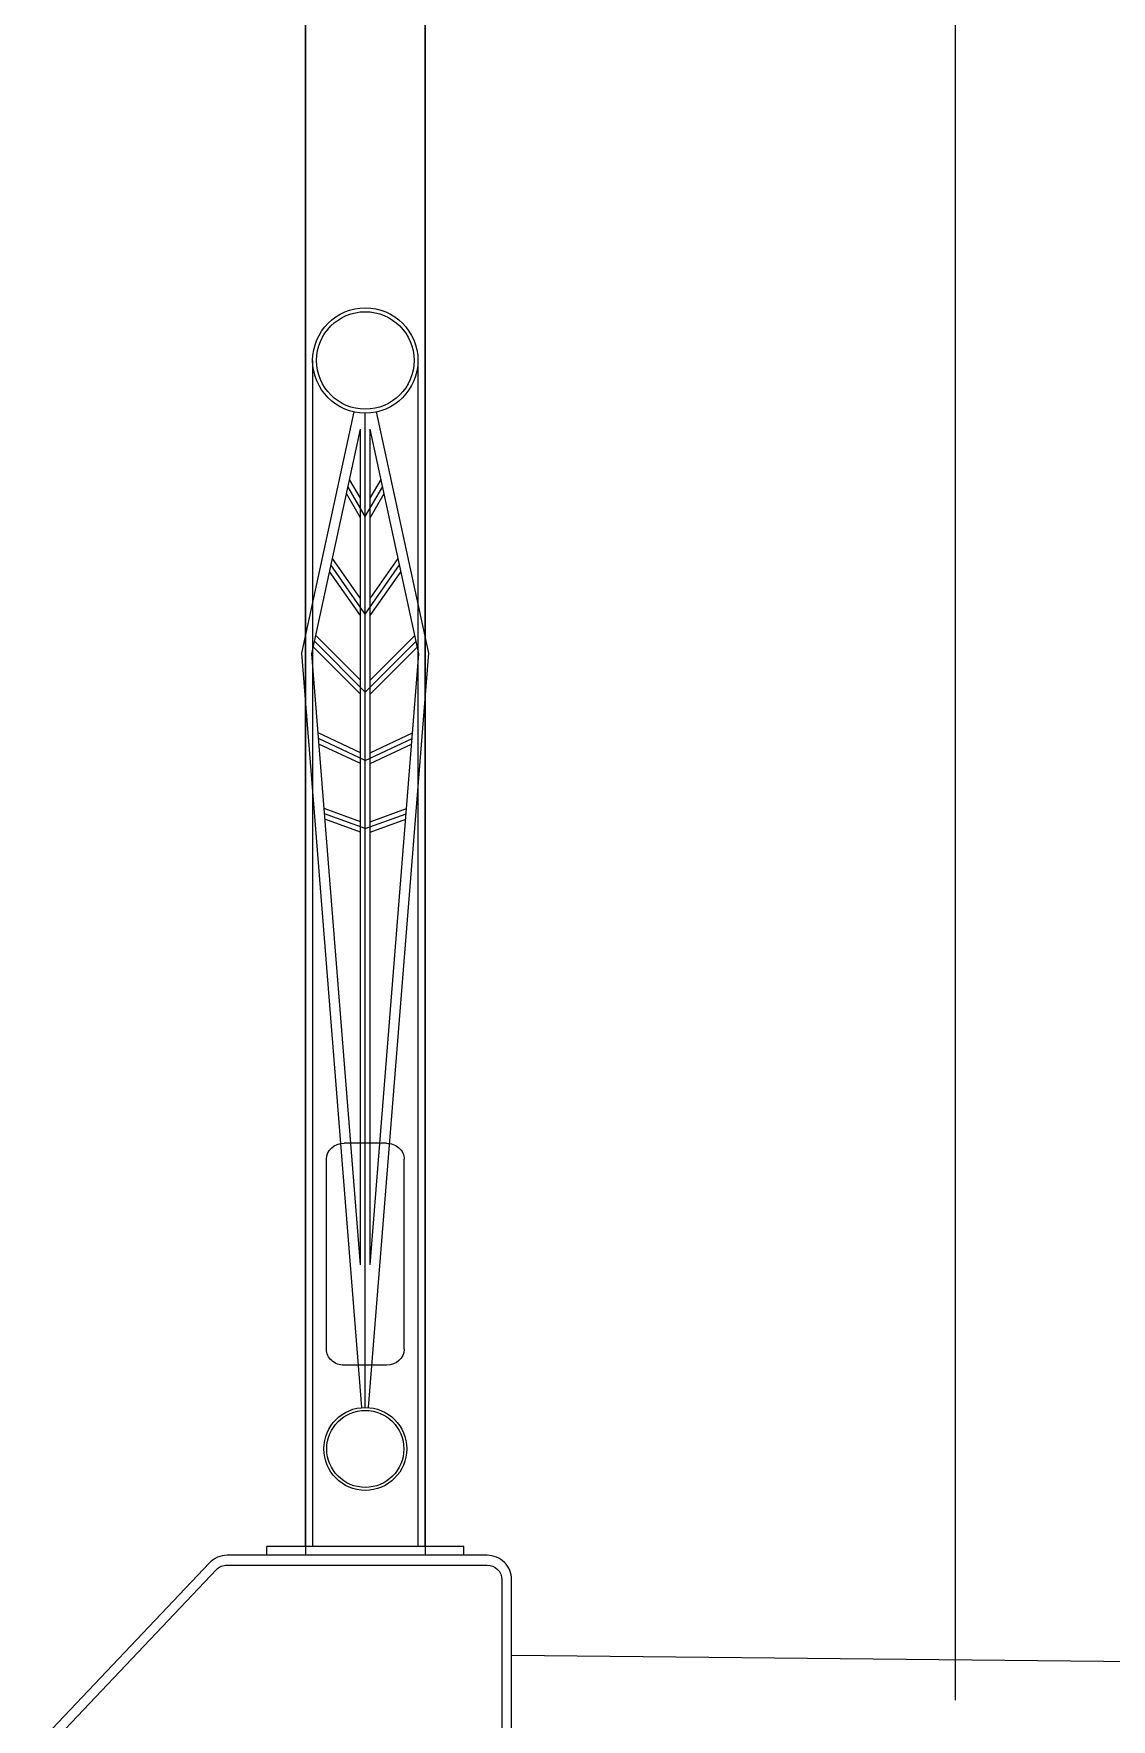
# Model space of a CAD drawing. Extents: x -2611510 to 954358, y -247163 to 181535.
# Drawn here: x 819447 to 820552, y 41346 to 43074 of the extents above; entities that cross this region are included whole.
import ezdxf

# ---------------------------------------------------------------- set-up
doc = ezdxf.new("R2010")
doc.units = 0
doc.linetypes.add('ACAD_ISO08W100', pattern=[36, 24, -3, 6, -3])
doc.layers.get('Defpoints').update_dxf_attribs({"color": 8})
doc.layers.add('.灯具', color=3, linetype='Continuous')
doc.layers.add('H路灯', color=7, linetype='Continuous')
for name, color, linetype, lineweight in [('文字', 7, 'Continuous', 15), ('标注', 3, 'Continuous', 18), ('钢板粗线', 1, 'Continuous', 25), ('钢板细线', 6, 'Continuous', 15)]:
    doc.layers.add(name, color=color, linetype=linetype, lineweight=lineweight)
doc.layers.add('辅助线', color=7, linetype='Continuous', lineweight=15, plot=False)

# ---------------------------------------------------------------- blocks, each defined once
blk = doc.blocks.new('人行护栏')
for p, q in [((-54, 1226), (-54, 10)), ((54, 1226), (54, 10)), ((-65, 926), (-11.4, 1173.2)), ((65, 926), (11.4, 1173.2)), ((-54.9, 925.3), (-5, 1155.7)), ((-5, 298.7), (-5, 1155.7)), ((5, 298.7), (5, 1155.7)), ((54.9, 925.3), (5, 1155.7)), ((-5, 1064.7), (-19.3, 1089.5)), ((-5, 1084.7), (-16.2, 1104)), ((5, 1084.7), (16.2, 1104)), ((5, 1064.7), (19.3, 1089.5)), ((-5, 981.9), (-33.8, 1022.9)), ((5, 981.9), (33.8, 1022.9)), ((-5, 964.4), (-36.6, 1009.6)), ((5, 964.4), (36.6, 1009.6)), ((-5, 898.1), (-50.9, 943.9)), ((5, 898.1), (50.9, 943.9)), ((-3.4, 152.4), (-65, 926)), ((-5, 298.7), (-54.9, 925.3)), ((-5, 883.9), (-53.4, 932.3)), ((3.4, 152.4), (65, 926)), ((5, 883.9), (53.4, 932.3)), ((5, 298.7), (54.9, 925.3)), ((-5, 823.8), (-48.4, 844.1)), ((-5, 812.8), (-47.5, 832.6)), ((5, 823.8), (48.4, 844.1)), ((5, 812.8), (47.5, 832.6)), ((-5, 753.1), (-42.3, 766.7)), ((5, 753.1), (42.3, 766.7)), ((-5, 742.5), (-41.4, 755.7)), ((5, 742.5), (41.4, 755.7))]:
    blk.add_line(p, q)
at = {"linetype": 'ACAD_ISO08W100', "ltscale": 0.1}
blk.add_line((0, 152.5), (0, 1172), dxfattribs=at)
for centre, radius in [((0, 1226), 54), ((0, 1226), 50), ((0, 110), 42.5), ((0, 110), 39.5)]:
    blk.add_circle(centre, radius)
at = {"layer": 'Defpoints'}
for p, q in [((0, 1066), (-17.8, 1096.8)), ((0, 1066), (17.8, 1096.8)), ((0, 966), (-35.2, 1016.3)), ((0, 966), (35.2, 1016.3)), ((0, 886), (-52.1, 938.1)), ((0, 886), (52.1, 938.1)), ((0, 816), (-48, 838.4)), ((0, 816), (48, 838.4)), ((0, 746), (-41.8, 761.2)), ((0, 746), (41.8, 761.2))]:
    blk.add_line(p, q, dxfattribs=at)
blk = doc.blocks.new('庭院灯1')
at = {"layer": 'H路灯', "color": 3}
for p, q in [((-61.4, 2213.4), (-61.4, 0)), ((61.4, 2213.4), (61.4, 0)), ((21.7, 422.5), (-21.7, 422.5)), ((-39.7, 211.2), (-39.7, 406.2)), ((39.7, 211.2), (39.7, 406.2)), ((21.7, 195), (-21.7, 195)), ((101.1, 9.1), (-101.1, 9.1)), ((-101.1, 0), (-101.1, 9.1)), ((101.1, 0), (-101.1, 0)), ((101.1, 0), (-101.1, 0)), ((101.1, 0), (101.1, 9.1))]:
    blk.add_line(p, q, dxfattribs=at)
at = {"layer": 'H路灯', "color": 3, "extrusion": (0, 0, -1)}
for centre, major_axis, start_param, end_param in [((-21.7, 406.2), (-18.1, 0), 0, 1.570796), ((21.7, 406.2), (-18.1, 0), 1.570796, 3.141593), ((-21.7, 211.2), (18.1, 0), 1.570796, 3.141593), ((21.7, 211.2), (-18.1, 0), 3.141593, 4.712389)]:
    blk.add_ellipse(centre, major_axis=major_axis, ratio=0.9, start_param=start_param, end_param=end_param, dxfattribs=at)
at = {"layer": '辅助线', "color": 3}
for points in [[(-61.3, 9.1), (-61.3, 2213.4)], [(61.3, 9.1), (61.3, 2213.4)]]:
    blk.add_lwpolyline(points, dxfattribs=at)

msp = doc.modelspace()

# ---------------------------------------------------------------- linework, layer by layer
at = {"layer": '文字'}
msp.add_line((820392.1, 41365.3), (820392.1, 49931.1), dxfattribs=at)
at = {"layer": '钢板粗线'}
for points in [[(819937, 41311.4), (819937, 41488.9, 0.414214), (819912, 41513.9), (819645.2, 41513.9, 0.205732), (819627.1, 41506.1), (819447, 41316.3)], [(819460.6, 41316.1), (819634.3, 41499.2, -0.205732), (819645.2, 41503.9), (819912, 41503.9, -0.414214), (819927, 41488.9), (819927, 41311.5)]]:
    msp.add_lwpolyline(points, format="xyb", dxfattribs=at)
at = {"layer": '钢板细线'}
msp.add_lwpolyline([(819937, 41411.4), (822297.1, 41387.7)], dxfattribs=at)

# ---------------------------------------------------------------- block references
at = {"layer": '.灯具'}
msp.add_blockref('庭院灯1', (819787, 41513.9), dxfattribs=at)
at = {"layer": '标注'}
msp.add_blockref('人行护栏', (819787, 41513), dxfattribs=at)

doc.saveas('drawing.dxf')
